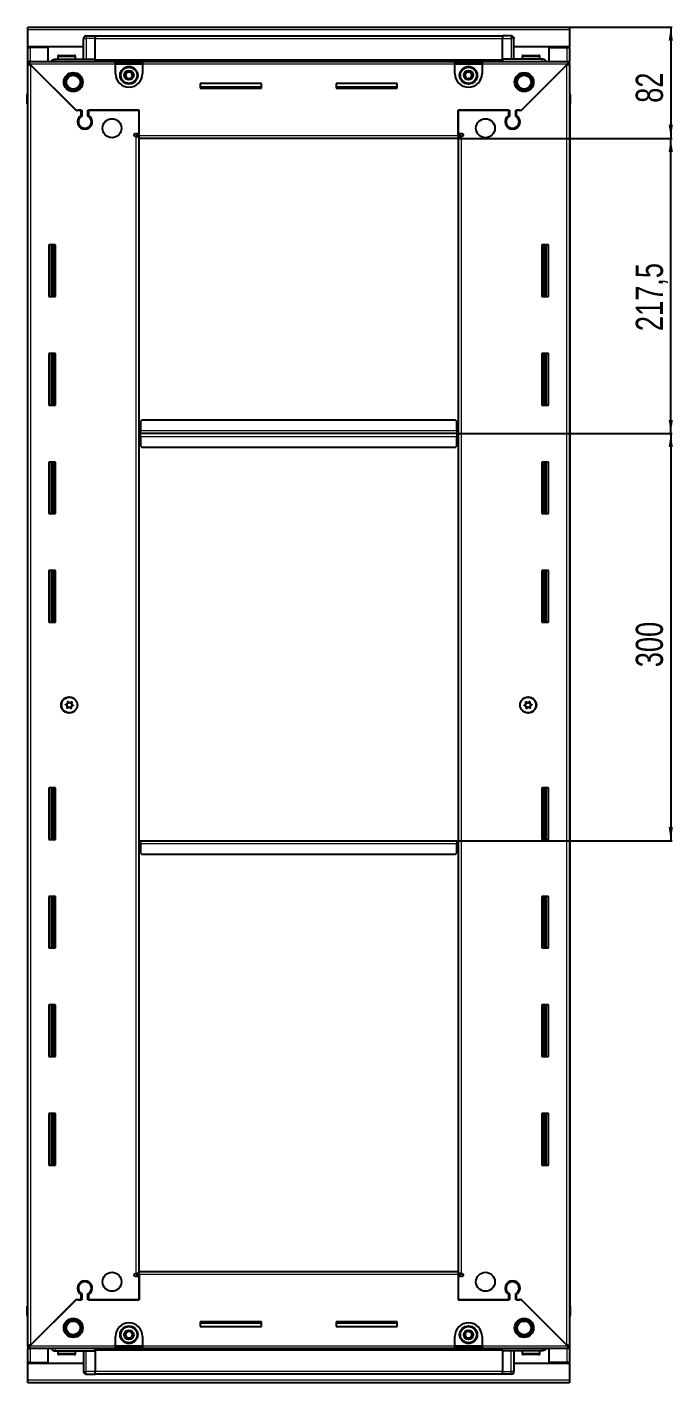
# Model space of a CAD drawing. Header units: millimetres. Extents: x 964 to 4085, y -1859 to 1340.
# Drawn here: x 3610 to 4085, y 194 to 1193 of the extents above; entities that cross this region are included whole.
import ezdxf

# ---------------------------------------------------------------- set-up
doc = ezdxf.new("R2010")
doc.units = ezdxf.units.MM
doc.layers.add('FORMAT', color=7, linetype='Continuous')
doc.styles.add('SLDTEXTSTYLE0', font='TXT', dxfattribs={"width": 0.75})
doc.dimstyles.new('SLDDIMSTYLE0', dxfattribs={"dimtxt": 20, "dimasz": 10, "dimexe": 0, "dimexo": 0.0625, "dimgap": 5, "dimtad": 2, "dimdec": 1, "dimrnd": 1e-09, "dimzin": 12, "dimdsep": 46, "dimtxsty": 'SLDTEXTSTYLE0', "dimsah": 1, "dimcen": 0.09, "dimadec": 0, "dimazin": 3, "dimtfac": 1, "dimtofl": 0, "dimtmove": 0, "dimatfit": 3, "dimfxl": 0, "dimfrac": 2, "dimtolj": 1, "dimtzin": 12, "dimarcsym": 0})

# ---------------------------------------------------------------- blocks, each defined once
blk = doc.blocks.new('_D_6')
at = {"layer": 'FORMAT'}
for p, q in [((4009.1, 1193.07), (4084.59, 1193.07)), ((4083.59, 1193.07), (4083.59, 1111.07)), ((3927.1, 1111.07), (4084.59, 1111.07))]:
    blk.add_line(p, q, dxfattribs=at)
for points in [[(4083.59, 1193.07), (4082.05, 1183.07), (4085.13, 1183.07)], [(4083.59, 1111.07), (4085.13, 1121.07), (4082.05, 1121.07)]]:
    blk.add_solid(points, dxfattribs=at)
at = {"layer": 'FORMAT', "insert": (4057.81, 1137.29), "char_height": 20, "attachment_point": 1, "rotation": 90, "style": 'SLDTEXTSTYLE0'}
blk.add_mtext('82', dxfattribs=at)
blk = doc.blocks.new('_D_7')
at = {"layer": 'FORMAT'}
for p, q in [((3927.1, 1111.07), (4084.59, 1111.07)), ((4083.59, 893.57), (4083.59, 1111.07)), ((3926.1, 893.57), (4084.59, 893.57))]:
    blk.add_line(p, q, dxfattribs=at)
for points in [[(4083.59, 1111.07), (4082.05, 1101.07), (4085.13, 1101.07)], [(4083.59, 893.57), (4085.13, 903.57), (4082.05, 903.57)]]:
    blk.add_solid(points, dxfattribs=at)
at = {"layer": 'FORMAT', "insert": (4057.81, 969.07), "char_height": 20, "attachment_point": 1, "rotation": 90, "style": 'SLDTEXTSTYLE0'}
blk.add_mtext('217,5', dxfattribs=at)
blk = doc.blocks.new('_D_8')
at = {"layer": 'FORMAT'}
for p, q in [((3926.1, 893.57), (4084.59, 893.57)), ((4083.59, 893.57), (4083.59, 593.57)), ((3926.1, 593.57), (4084.59, 593.57))]:
    blk.add_line(p, q, dxfattribs=at)
for points in [[(4083.59, 893.57), (4082.05, 883.57), (4085.13, 883.57)], [(4083.59, 593.57), (4085.13, 603.57), (4082.05, 603.57)]]:
    blk.add_solid(points, dxfattribs=at)
at = {"layer": 'FORMAT', "insert": (4057.81, 721.4), "char_height": 20, "attachment_point": 1, "rotation": 90, "style": 'SLDTEXTSTYLE0'}
blk.add_mtext('300', dxfattribs=at)

msp = doc.modelspace()

# ---------------------------------------------------------------- linework, layer by layer
at = {"color": 7, "linetype": 'Continuous', "lineweight": 25}
for p, q in [((3610.09, 1193.07), (4009.09, 1193.07)), ((3610.09, 1190.97), (3610.09, 1193.07)), ((3610.09, 1178.57), (3610.09, 1190.97)), ((4009.09, 1193.07), (4009.09, 1190.97)), ((4009.09, 1190.97), (4009.09, 1178.57)), ((3651.09, 1169.57), (3651.09, 1184.57)), ((3651.77, 1186.07), (3651.76, 1186.07)), ((3653.09, 1186.57), (3659.59, 1186.57)), ((3653.09, 1186.57), (3659.59, 1186.57)), ((3659.59, 1186.57), (3659.59, 1186.57)), ((3659.59, 1186.57), (3659.59, 1186.57)), ((3659.59, 1186.57), (3659.59, 1184.57)), ((3959.59, 1186.42), (3659.59, 1186.42)), ((3659.59, 1169.57), (3659.59, 1184.57)), ((3959.59, 1186.57), (3959.59, 1186.57)), ((3966.09, 1186.57), (3959.59, 1186.57)), ((3966.09, 1186.57), (3959.59, 1186.57)), ((3959.59, 1186.57), (3959.59, 1184.57)), ((3959.59, 1169.57), (3959.59, 1184.57)), ((3968.09, 1184.57), (3968.09, 1184.57)), ((3968.09, 1169.57), (3968.09, 1184.57)), ((3651.09, 1178.57), (3610.09, 1178.57)), ((3610.09, 1178.07), (3610.09, 1178.57)), ((3610.09, 1178.07), (3612.19, 1178.07)), ((3610.09, 1167.82), (3610.09, 1178.07)), ((3611.59, 1178.07), (3611.59, 1178.57)), ((3625.09, 1178.07), (3612.19, 1178.07)), ((3625.09, 1167.82), (3625.09, 1178.07)), ((3630.59, 1169.57), (3659.59, 1169.57)), ((3632.09, 1171.47), (3632.09, 1169.57)), ((3632.89, 1172.27), (3644.29, 1172.27)), ((3645.09, 1169.57), (3645.09, 1171.47)), ((3659.59, 1169.57), (3659.59, 1169.07)), ((3988.59, 1169.57), (3959.59, 1169.57)), ((3959.59, 1169.57), (3959.59, 1169.07)), ((4009.09, 1178.57), (3968.09, 1178.57)), ((3974.09, 1171.47), (3974.09, 1169.57)), ((3974.89, 1172.27), (3986.29, 1172.27)), ((3987.09, 1169.57), (3987.09, 1171.47)), ((3994.09, 1178.07), (4006.99, 1178.07)), ((3994.09, 1167.82), (3994.09, 1178.07)), ((4006.99, 1178.07), (4009.09, 1178.07)), ((4007.59, 1178.07), (4007.59, 1178.57)), ((4009.09, 1178.07), (4009.09, 1178.57)), ((4009.09, 1178.07), (4009.09, 1167.82)), ((3610.09, 1166.32), (3610.09, 1167.82)), ((3610.09, 1167.82), (3611.09, 1167.82)), ((3610.09, 1165.82), (3610.09, 1166.32)), ((3610.09, 1166.32), (3611.09, 1166.32)), ((3610.09, 221.32), (3610.09, 1165.82)), ((3611.59, 1165.82), (3610.09, 1165.82)), ((3611.09, 1166.32), (3611.09, 1167.82)), ((3611.09, 1167.82), (3674.59, 1167.82)), ((3611.69, 1165.72), (3645.59, 1131.82)), ((3646.29, 1131.12), (3612.19, 1165.22)), ((3659.59, 1168.42), (3959.59, 1168.42)), ((3674.59, 1165.72), (3674.59, 1167.82)), ((3674.59, 1167.82), (3694.59, 1167.82)), ((3674.59, 1166.32), (3694.59, 1166.32)), ((3674.59, 1158.82), (3674.59, 1165.72)), ((3694.59, 1167.82), (3924.59, 1167.82)), ((3694.59, 1167.82), (3694.59, 1165.72)), ((3694.59, 1165.72), (3694.59, 1158.82)), ((3924.59, 1165.72), (3924.59, 1167.82)), ((3924.59, 1167.82), (3944.59, 1167.82)), ((3924.59, 1166.32), (3944.59, 1166.32)), ((3924.59, 1158.82), (3924.59, 1165.72)), ((3944.59, 1167.82), (4008.09, 1167.82)), ((3944.59, 1167.82), (3944.59, 1165.72)), ((3944.59, 1165.72), (3944.59, 1158.82)), ((4006.99, 1165.22), (3972.89, 1131.12)), ((3973.59, 1131.82), (4007.49, 1165.72)), ((4007.59, 1165.82), (4009.09, 1165.82)), ((4008.09, 1166.32), (4008.09, 1167.82)), ((4008.09, 1167.82), (4009.09, 1167.82)), ((4008.09, 1166.32), (4009.09, 1166.32)), ((4009.09, 1166.32), (4009.09, 1167.82)), ((4009.09, 1166.32), (4009.09, 1165.82)), ((4009.09, 1165.82), (4009.09, 221.32)), ((3782.09, 1151.57), (3737.09, 1151.57)), ((3737.09, 1151.57), (3737.09, 1148.07)), ((3782.09, 1148.07), (3782.09, 1151.57)), ((3882.09, 1151.57), (3837.09, 1151.57)), ((3837.09, 1151.57), (3837.09, 1148.07)), ((3882.09, 1148.07), (3882.09, 1151.57)), ((3609.59, 1143.07), (3609.59, 1136.57)), ((3609.59, 1136.57), (3609.59, 1143.07)), ((3782.09, 1148.82), (3737.09, 1148.82)), ((3737.09, 1148.07), (3782.09, 1148.07)), ((3882.09, 1148.82), (3837.09, 1148.82)), ((3837.09, 1148.07), (3882.09, 1148.07)), ((4009.09, 1144.39), (4009.09, 1144.39)), ((4009.59, 1143.07), (4009.59, 1136.57)), ((4009.59, 1136.57), (4009.59, 1143.07)), ((3609.59, 1136.57), (3609.59, 1136.57)), ((3610.09, 1136.57), (3609.59, 1136.57)), ((3609.74, 1136.57), (3609.74, 250.57)), ((3645.59, 1131.82), (3649.79, 1131.82)), ((3646.99, 1131.82), (3646.29, 1131.12)), ((3649.09, 1131.82), (3646.99, 1131.82)), ((3649.09, 1131.82), (3649.09, 1127.93)), ((3649.79, 1131.82), (3649.79, 1127.53)), ((3654.39, 1131.82), (3692.09, 1131.82)), ((3654.39, 1127.53), (3654.39, 1131.82)), ((3655.09, 1127.93), (3655.09, 1131.82)), ((3692.09, 1131.82), (3655.09, 1131.82)), ((3692.09, 1113.17), (3692.09, 1131.82)), ((3692.09, 1114.57), (3692.09, 1131.82)), ((3927.09, 1131.82), (3964.79, 1131.82)), ((3927.09, 1113.17), (3927.09, 1131.82)), ((3927.09, 1131.82), (3927.09, 1114.57)), ((3964.09, 1131.82), (3927.09, 1131.82)), ((3964.09, 1131.82), (3964.09, 1127.93)), ((3964.79, 1131.82), (3964.79, 1127.53)), ((3969.39, 1131.82), (3973.59, 1131.82)), ((3969.39, 1127.53), (3969.39, 1131.82)), ((3972.19, 1131.82), (3970.09, 1131.82)), ((3970.09, 1127.93), (3970.09, 1131.82)), ((3972.89, 1131.12), (3972.19, 1131.82)), ((4009.09, 1136.57), (4009.59, 1136.57)), ((4009.44, 250.57), (4009.44, 1136.57)), ((4009.59, 1136.57), (4009.59, 1136.57)), ((4009.59, 1136.57), (4009.59, 1136.57)), ((3650.09, 1118.96), (3650.09, 1118.2)), ((3969.09, 1118.96), (3969.09, 1118.2)), ((3689.24, 1114.57), (3692.09, 1114.57)), ((3689.99, 1112.57), (3689.24, 1112.57)), ((3689.99, 1112.57), (3692.09, 1112.57)), ((3692.09, 1113.57), (3690.09, 1113.57)), ((3690.09, 1113.57), (3690.09, 1112.57)), ((3692.09, 1111.07), (3692.09, 1113.17)), ((3927.09, 1111.07), (3692.09, 1111.07)), ((3692.09, 276.07), (3692.09, 1111.07)), ((3927.09, 1114.57), (3929.94, 1114.57)), ((3929.09, 1113.57), (3927.09, 1113.57)), ((3927.09, 1113.17), (3927.09, 1111.07)), ((3927.09, 1112.57), (3929.19, 1112.57)), ((3927.09, 1111.07), (3927.09, 276.07)), ((3929.09, 1112.57), (3929.09, 1113.57)), ((3929.94, 1112.57), (3929.19, 1112.57)), ((3630.59, 1032.57), (3625.59, 1032.57)), ((3625.59, 1032.57), (3625.59, 994.57)), ((3627.74, 994.57), (3627.74, 1032.57)), ((3629.53, 994.57), (3629.53, 1032.57)), ((3629.56, 994.57), (3629.56, 1032.57)), ((3630.59, 994.57), (3630.59, 1032.57)), ((3988.59, 1032.57), (3988.59, 994.57)), ((3993.59, 1032.57), (3988.59, 1032.57)), ((3989.61, 1032.57), (3989.61, 994.57)), ((3989.65, 1032.57), (3989.65, 994.57)), ((3991.44, 1032.57), (3991.44, 994.57)), ((3993.59, 994.57), (3993.59, 1032.57)), ((3625.59, 994.57), (3630.59, 994.57)), ((3988.59, 994.57), (3993.59, 994.57)), ((3630.59, 952.57), (3625.59, 952.57)), ((3625.59, 952.57), (3625.59, 914.57)), ((3627.74, 914.57), (3627.74, 952.57)), ((3629.53, 914.57), (3629.53, 952.57)), ((3629.56, 914.57), (3629.56, 952.57)), ((3630.59, 914.57), (3630.59, 952.57)), ((3988.59, 952.57), (3988.59, 914.57)), ((3993.59, 952.57), (3988.59, 952.57)), ((3989.61, 952.57), (3989.61, 914.57)), ((3989.65, 952.57), (3989.65, 914.57)), ((3991.44, 952.57), (3991.44, 914.57)), ((3993.59, 914.57), (3993.59, 952.57)), ((3625.59, 914.57), (3630.59, 914.57)), ((3988.59, 914.57), (3993.59, 914.57)), ((3694.09, 903.57), (3693.09, 902.57)), ((3693.09, 902.57), (3693.09, 895.67)), ((3925.09, 903.57), (3694.09, 903.57)), ((3926.09, 902.57), (3925.09, 903.57)), ((3926.09, 895.67), (3926.09, 902.57)), ((3692.84, 893.57), (3692.09, 893.57)), ((3693.09, 896.42), (3692.84, 896.42)), ((3692.84, 896.42), (3692.84, 893.57)), ((3692.84, 893.57), (3692.84, 890.72)), ((3692.84, 890.72), (3693.09, 890.72)), ((3693.09, 893.57), (3693.09, 895.67)), ((3693.09, 891.47), (3693.09, 893.57)), ((3926.09, 893.57), (3693.09, 893.57)), ((3693.09, 891.47), (3693.09, 884.57)), ((3926.34, 896.42), (3926.09, 896.42)), ((3926.09, 895.67), (3926.09, 893.57)), ((3926.09, 893.57), (3926.09, 891.47)), ((3926.09, 884.57), (3926.09, 891.47)), ((3926.09, 890.72), (3926.34, 890.72)), ((3926.34, 893.57), (3926.34, 896.42)), ((3926.34, 890.72), (3926.34, 893.57)), ((3927.09, 893.57), (3926.34, 893.57)), ((3693.09, 884.57), (3694.09, 883.57)), ((3694.09, 883.57), (3925.09, 883.57)), ((3925.09, 883.57), (3926.09, 884.57)), ((3630.59, 872.57), (3625.59, 872.57)), ((3625.59, 872.57), (3625.59, 834.57)), ((3627.74, 834.57), (3627.74, 872.57)), ((3629.53, 834.57), (3629.53, 872.57)), ((3629.56, 834.57), (3629.56, 872.57)), ((3630.59, 834.57), (3630.59, 872.57)), ((3988.59, 872.57), (3988.59, 834.57)), ((3993.59, 872.57), (3988.59, 872.57)), ((3989.61, 872.57), (3989.61, 834.57)), ((3989.65, 872.57), (3989.65, 834.57)), ((3991.44, 872.57), (3991.44, 834.57)), ((3993.59, 834.57), (3993.59, 872.57)), ((3625.59, 834.57), (3630.59, 834.57)), ((3988.59, 834.57), (3993.59, 834.57)), ((3630.59, 792.57), (3625.59, 792.57)), ((3625.59, 792.57), (3625.59, 754.57)), ((3627.74, 754.57), (3627.74, 792.57)), ((3629.53, 754.57), (3629.53, 792.57)), ((3629.56, 754.57), (3629.56, 792.57)), ((3630.59, 754.57), (3630.59, 792.57)), ((3988.59, 792.57), (3988.59, 754.57)), ((3993.59, 792.57), (3988.59, 792.57)), ((3989.61, 792.57), (3989.61, 754.57)), ((3989.65, 792.57), (3989.65, 754.57)), ((3991.44, 792.57), (3991.44, 754.57)), ((3993.59, 754.57), (3993.59, 792.57)), ((3625.59, 754.57), (3630.59, 754.57)), ((3988.59, 754.57), (3993.59, 754.57)), ((3630.59, 632.57), (3625.59, 632.57)), ((3625.59, 632.57), (3625.59, 594.57)), ((3627.74, 594.57), (3627.74, 632.57)), ((3629.53, 594.57), (3629.53, 632.57)), ((3629.56, 594.57), (3629.56, 632.57)), ((3630.59, 594.57), (3630.59, 632.57)), ((3988.59, 632.57), (3988.59, 594.57)), ((3993.59, 632.57), (3988.59, 632.57)), ((3989.61, 632.57), (3989.61, 594.57)), ((3989.65, 632.57), (3989.65, 594.57)), ((3991.44, 632.57), (3991.44, 594.57)), ((3993.59, 594.57), (3993.59, 632.57)), ((3625.59, 594.57), (3630.59, 594.57)), ((3692.09, 593.57), (3692.84, 593.57)), ((3692.84, 593.57), (3692.84, 590.72)), ((3692.84, 590.72), (3693.09, 590.72)), ((3693.09, 593.57), (3926.09, 593.57)), ((3693.09, 591.47), (3693.09, 593.57)), ((3693.09, 591.47), (3693.09, 584.57)), ((3926.09, 593.57), (3926.09, 591.47)), ((3926.09, 584.57), (3926.09, 591.47)), ((3926.09, 590.72), (3926.34, 590.72)), ((3926.34, 590.72), (3926.34, 593.57)), ((3926.34, 593.57), (3927.09, 593.57)), ((3988.59, 594.57), (3993.59, 594.57)), ((3693.09, 584.57), (3694.09, 583.57)), ((3694.09, 583.57), (3925.09, 583.57)), ((3925.09, 583.57), (3926.09, 584.57)), ((3630.59, 552.57), (3625.59, 552.57)), ((3625.59, 552.57), (3625.59, 514.57)), ((3627.74, 514.57), (3627.74, 552.57)), ((3629.53, 514.57), (3629.53, 552.57)), ((3629.56, 514.57), (3629.56, 552.57)), ((3630.59, 514.57), (3630.59, 552.57)), ((3988.59, 552.57), (3988.59, 514.57)), ((3993.59, 552.57), (3988.59, 552.57)), ((3989.61, 552.57), (3989.61, 514.57)), ((3989.65, 552.57), (3989.65, 514.57)), ((3991.44, 552.57), (3991.44, 514.57)), ((3993.59, 514.57), (3993.59, 552.57)), ((3625.59, 514.57), (3630.59, 514.57)), ((3988.59, 514.57), (3993.59, 514.57)), ((3630.59, 472.57), (3625.59, 472.57)), ((3625.59, 472.57), (3625.59, 434.57)), ((3627.74, 434.57), (3627.74, 472.57)), ((3629.53, 434.57), (3629.53, 472.57)), ((3629.56, 434.57), (3629.56, 472.57)), ((3630.59, 434.57), (3630.59, 472.57)), ((3988.59, 472.57), (3988.59, 434.57)), ((3993.59, 472.57), (3988.59, 472.57)), ((3989.61, 472.57), (3989.61, 434.57)), ((3989.65, 472.57), (3989.65, 434.57)), ((3991.44, 472.57), (3991.44, 434.57)), ((3993.59, 434.57), (3993.59, 472.57)), ((3625.59, 434.57), (3630.59, 434.57)), ((3988.59, 434.57), (3993.59, 434.57)), ((3630.59, 392.57), (3625.59, 392.57)), ((3625.59, 392.57), (3625.59, 354.57)), ((3627.74, 354.57), (3627.74, 392.57)), ((3629.53, 354.57), (3629.53, 392.57)), ((3629.56, 354.57), (3629.56, 392.57)), ((3630.59, 354.57), (3630.59, 392.57)), ((3988.59, 392.57), (3988.59, 354.57)), ((3993.59, 392.57), (3988.59, 392.57)), ((3989.61, 392.57), (3989.61, 354.57)), ((3989.65, 392.57), (3989.65, 354.57)), ((3991.44, 392.57), (3991.44, 354.57)), ((3993.59, 354.57), (3993.59, 392.57)), ((3625.59, 354.57), (3630.59, 354.57)), ((3988.59, 354.57), (3993.59, 354.57)), ((3689.24, 274.57), (3689.99, 274.57)), ((3692.09, 272.57), (3689.24, 272.57)), ((3692.09, 274.57), (3689.99, 274.57)), ((3690.09, 274.57), (3690.09, 273.57)), ((3690.09, 273.57), (3692.09, 273.57)), ((3692.09, 273.97), (3692.09, 276.07)), ((3692.09, 276.07), (3927.09, 276.07)), ((3692.09, 273.97), (3692.09, 255.32)), ((3692.09, 255.32), (3692.09, 272.57)), ((3927.09, 276.07), (3927.09, 273.97)), ((3929.19, 274.57), (3927.09, 274.57)), ((3927.09, 273.97), (3927.09, 255.32)), ((3927.09, 273.57), (3929.09, 273.57)), ((3927.09, 272.57), (3927.09, 255.32)), ((3929.94, 272.57), (3927.09, 272.57)), ((3929.09, 273.57), (3929.09, 274.57)), ((3929.19, 274.57), (3929.94, 274.57)), ((3650.09, 268.94), (3650.09, 268.18)), ((3969.09, 268.94), (3969.09, 268.18)), ((3609.59, 244.07), (3609.59, 250.57)), ((3609.59, 250.57), (3609.59, 250.57)), ((3609.59, 250.57), (3609.59, 250.57)), ((3609.59, 250.57), (3609.59, 244.07)), ((3610.09, 250.57), (3609.59, 250.57)), ((3645.59, 255.32), (3611.69, 221.42)), ((3612.19, 221.92), (3646.29, 256.02)), ((3649.79, 255.32), (3645.59, 255.32)), ((3646.29, 256.02), (3646.99, 255.32)), ((3646.99, 255.32), (3649.09, 255.32)), ((3649.09, 259.21), (3649.09, 255.32)), ((3649.79, 259.61), (3649.79, 255.32)), ((3654.39, 255.32), (3654.39, 259.61)), ((3692.09, 255.32), (3654.39, 255.32)), ((3655.09, 255.32), (3655.09, 259.21)), ((3655.09, 255.32), (3692.09, 255.32)), ((3964.79, 255.32), (3927.09, 255.32)), ((3927.09, 255.32), (3964.09, 255.32)), ((3964.09, 259.21), (3964.09, 255.32)), ((3964.79, 259.61), (3964.79, 255.32)), ((3969.39, 255.32), (3969.39, 259.61)), ((3973.59, 255.32), (3969.39, 255.32)), ((3970.09, 255.32), (3970.09, 259.21)), ((3970.09, 255.32), (3972.19, 255.32)), ((3972.19, 255.32), (3972.89, 256.02)), ((3972.89, 256.02), (4006.99, 221.92)), ((4007.49, 221.42), (3973.59, 255.32)), ((4009.09, 250.57), (4009.59, 250.57)), ((4009.59, 250.57), (4009.59, 250.57)), ((4009.59, 244.07), (4009.59, 250.57)), ((4009.59, 250.57), (4009.59, 244.07)), ((3610.09, 242.75), (3610.09, 242.75)), ((3782.09, 239.07), (3737.09, 239.07)), ((3737.09, 239.07), (3737.09, 235.57)), ((3737.09, 238.32), (3782.09, 238.32)), ((3737.09, 235.57), (3782.09, 235.57)), ((3782.09, 235.57), (3782.09, 239.07)), ((3882.09, 239.07), (3837.09, 239.07)), ((3837.09, 239.07), (3837.09, 235.57)), ((3837.09, 238.32), (3882.09, 238.32)), ((3837.09, 235.57), (3882.09, 235.57)), ((3882.09, 235.57), (3882.09, 239.07)), ((3610.09, 220.82), (3610.09, 221.32)), ((3611.59, 221.32), (3610.09, 221.32)), ((3610.09, 220.82), (3610.09, 219.32)), ((3611.09, 220.82), (3610.09, 220.82)), ((3611.09, 220.82), (3611.09, 219.32)), ((3674.59, 221.42), (3674.59, 228.32)), ((3674.59, 219.32), (3674.59, 221.42)), ((3694.59, 220.82), (3674.59, 220.82)), ((3694.59, 228.32), (3694.59, 221.42)), ((3694.59, 221.42), (3694.59, 219.32)), ((3924.59, 221.42), (3924.59, 228.32)), ((3924.59, 219.32), (3924.59, 221.42)), ((3944.59, 220.82), (3924.59, 220.82)), ((3944.59, 228.32), (3944.59, 221.42)), ((3944.59, 221.42), (3944.59, 219.32)), ((4007.59, 221.32), (4009.09, 221.32)), ((4008.09, 220.82), (4008.09, 219.32)), ((4009.09, 220.82), (4008.09, 220.82)), ((4009.09, 221.32), (4009.09, 220.82)), ((4009.09, 220.82), (4009.09, 219.32)), ((3610.09, 209.07), (3610.09, 219.32)), ((3611.09, 219.32), (3610.09, 219.32)), ((3674.59, 219.32), (3611.09, 219.32)), ((3625.09, 209.07), (3625.09, 219.32)), ((3630.59, 217.57), (3659.59, 217.57)), ((3632.09, 217.57), (3632.09, 215.67)), ((3636.66, 214.87), (3632.89, 214.87)), ((3644.29, 214.87), (3636.66, 214.87)), ((3645.09, 215.67), (3645.09, 217.57)), ((3651.09, 217.57), (3651.09, 202.57)), ((3959.59, 218.72), (3659.59, 218.72)), ((3659.59, 217.57), (3659.59, 218.07)), ((3659.59, 217.57), (3659.59, 202.57)), ((3694.59, 219.32), (3674.59, 219.32)), ((3924.59, 219.32), (3694.59, 219.32)), ((3944.59, 219.32), (3924.59, 219.32)), ((4008.09, 219.32), (3944.59, 219.32)), ((3959.59, 217.57), (3959.59, 218.07)), ((3988.59, 217.57), (3959.59, 217.57)), ((3959.59, 217.57), (3959.59, 202.57)), ((3968.09, 217.57), (3968.09, 202.57)), ((3974.09, 217.57), (3974.09, 215.67)), ((3981.88, 214.87), (3974.89, 214.87)), ((3986.29, 214.87), (3981.88, 214.87)), ((3987.09, 215.67), (3987.09, 217.57)), ((3994.09, 209.07), (3994.09, 219.32)), ((4009.09, 219.32), (4008.09, 219.32)), ((4009.09, 219.32), (4009.09, 209.07)), ((3612.19, 209.07), (3610.09, 209.07)), ((3610.09, 208.57), (3610.09, 209.07)), ((3610.09, 196.17), (3610.09, 208.57)), ((3610.09, 208.57), (3651.09, 208.57)), ((3611.59, 208.57), (3611.59, 209.07)), ((3612.19, 209.07), (3625.09, 209.07)), ((3651.09, 202.57), (3651.09, 202.57)), ((3653.09, 200.57), (3659.59, 200.57)), ((3653.09, 200.57), (3659.59, 200.57)), ((3659.59, 200.57), (3659.59, 202.57)), ((3659.59, 200.72), (3959.59, 200.72)), ((3659.59, 200.57), (3659.59, 200.57)), ((3959.59, 200.57), (3959.59, 202.57)), ((3966.09, 200.57), (3959.59, 200.57)), ((3959.59, 200.57), (3959.59, 200.57)), ((3959.59, 200.57), (3959.59, 200.57)), ((3966.09, 200.57), (3959.59, 200.57)), ((3967.41, 201.07), (3967.41, 201.07)), ((3968.09, 208.57), (4009.09, 208.57)), ((4006.99, 209.07), (3994.09, 209.07)), ((4009.09, 209.07), (4006.99, 209.07)), ((4007.59, 208.57), (4007.59, 209.07)), ((4009.09, 208.57), (4009.09, 209.07)), ((4009.09, 208.57), (4009.09, 196.17)), ((3610.09, 194.07), (3610.09, 196.17)), ((4009.09, 194.07), (3610.09, 194.07)), ((4009.09, 196.17), (4009.09, 194.07))]:
    msp.add_line(p, q, dxfattribs=at)
at = {"color": 8, "linetype": 'Continuous', "lineweight": 18}
for p, q in [((4009.09, 1190.97), (3610.09, 1190.97)), ((3651.09, 1184.57), (3653.09, 1184.57)), ((3653.09, 1186.57), (3653.09, 1184.57)), ((3653.09, 1184.57), (3653.09, 1169.57)), ((3659.59, 1184.57), (3653.09, 1184.57)), ((3959.59, 1184.42), (3659.59, 1184.42)), ((3959.59, 1184.57), (3966.09, 1184.57)), ((3966.09, 1186.57), (3966.09, 1184.57)), ((3966.09, 1184.57), (3966.09, 1169.57)), ((3968.09, 1184.57), (3966.09, 1184.57)), ((3612.19, 1178.07), (3612.19, 1178.57)), ((3612.19, 1167.82), (3612.19, 1178.07)), ((3632.09, 1171.47), (3645.09, 1171.47)), ((3959.59, 1169.07), (3659.59, 1169.07)), ((3974.09, 1171.47), (3987.09, 1171.47)), ((4006.99, 1178.57), (4006.99, 1178.07)), ((4006.99, 1178.07), (4006.99, 1167.82)), ((3674.59, 1165.72), (3611.69, 1165.72)), ((3612.19, 1165.22), (3612.19, 221.92)), ((3959.59, 1167.84), (3659.59, 1167.84)), ((3674.59, 1165.72), (3694.59, 1165.72)), ((3924.59, 1165.72), (3694.59, 1165.72)), ((3924.59, 1165.72), (3944.59, 1165.72)), ((4007.49, 1165.72), (3944.59, 1165.72)), ((4006.99, 221.92), (4006.99, 1165.22)), ((3610.09, 1143.07), (3609.59, 1143.07)), ((4009.09, 1143.07), (4009.59, 1143.07)), ((3689.99, 274.57), (3689.99, 1112.57)), ((3692.09, 1113.17), (3927.09, 1113.17)), ((3929.19, 1112.57), (3929.19, 274.57)), ((3627.09, 1032.57), (3627.09, 994.57)), ((3628.32, 1032.57), (3628.32, 994.57)), ((3990.85, 994.57), (3990.85, 1032.57)), ((3992.09, 994.57), (3992.09, 1032.57)), ((3627.09, 952.57), (3627.09, 914.57)), ((3628.32, 952.57), (3628.32, 914.57)), ((3990.85, 914.57), (3990.85, 952.57)), ((3992.09, 914.57), (3992.09, 952.57)), ((3926.09, 895.67), (3693.09, 895.67)), ((3693.09, 891.47), (3926.09, 891.47)), ((3627.09, 872.57), (3627.09, 834.57)), ((3628.32, 872.57), (3628.32, 834.57)), ((3990.85, 834.57), (3990.85, 872.57)), ((3992.09, 834.57), (3992.09, 872.57)), ((3627.09, 792.57), (3627.09, 754.57)), ((3628.32, 792.57), (3628.32, 754.57)), ((3990.85, 754.57), (3990.85, 792.57)), ((3992.09, 754.57), (3992.09, 792.57)), ((3627.09, 632.57), (3627.09, 594.57)), ((3628.32, 632.57), (3628.32, 594.57)), ((3990.85, 594.57), (3990.85, 632.57)), ((3992.09, 594.57), (3992.09, 632.57)), ((3693.09, 591.47), (3926.09, 591.47)), ((3627.09, 552.57), (3627.09, 514.57)), ((3628.32, 552.57), (3628.32, 514.57)), ((3990.85, 514.57), (3990.85, 552.57)), ((3992.09, 514.57), (3992.09, 552.57)), ((3627.09, 472.57), (3627.09, 434.57)), ((3628.32, 472.57), (3628.32, 434.57)), ((3990.85, 434.57), (3990.85, 472.57)), ((3992.09, 434.57), (3992.09, 472.57)), ((3627.09, 392.57), (3627.09, 354.57)), ((3628.32, 392.57), (3628.32, 354.57)), ((3990.85, 354.57), (3990.85, 392.57)), ((3992.09, 354.57), (3992.09, 392.57)), ((3927.09, 273.97), (3692.09, 273.97)), ((3610.09, 244.07), (3609.59, 244.07)), ((4009.09, 244.07), (4009.59, 244.07)), ((3611.69, 221.42), (3674.59, 221.42)), ((3694.59, 221.42), (3674.59, 221.42)), ((3694.59, 221.42), (3924.59, 221.42)), ((3944.59, 221.42), (3924.59, 221.42)), ((3944.59, 221.42), (4007.49, 221.42)), ((3612.19, 209.07), (3612.19, 219.32)), ((3636.39, 215.67), (3632.09, 215.67)), ((3645.09, 215.67), (3636.39, 215.67)), ((3653.09, 202.57), (3653.09, 217.57)), ((3659.59, 219.31), (3959.59, 219.31)), ((3659.59, 218.07), (3959.59, 218.07)), ((3966.09, 202.57), (3966.09, 217.57)), ((3982.06, 215.67), (3974.09, 215.67)), ((3987.09, 215.67), (3982.06, 215.67)), ((4006.99, 219.32), (4006.99, 209.07)), ((3612.19, 208.57), (3612.19, 209.07)), ((3651.09, 202.57), (3653.09, 202.57)), ((3659.59, 202.57), (3653.09, 202.57)), ((3653.09, 200.57), (3653.09, 202.57)), ((3659.59, 202.72), (3959.59, 202.72)), ((3959.59, 202.57), (3966.09, 202.57)), ((3968.09, 202.57), (3966.09, 202.57)), ((3966.09, 200.57), (3966.09, 202.57)), ((4006.99, 209.07), (4006.99, 208.57)), ((4009.09, 196.17), (3610.09, 196.17))]:
    msp.add_line(p, q, dxfattribs=at)
at = {"color": 7, "linetype": 'Continuous', "lineweight": 25, "flags": 128}
msp.add_lwpolyline([(3967.94, 1185.32), (3968.05, 1184.96), (3968.09, 1184.57)], dxfattribs=at)
at = {"color": 7, "linetype": 'Continuous', "lineweight": 25}
for centre, radius in [((3643.59, 1152.57), 7), ((3684.59, 1157.57), 6.5), ((3684.59, 1157.57), 3.46), ((3934.59, 1157.57), 6.5), ((3934.59, 1157.57), 3.46), ((3975.59, 1152.57), 7), ((3643.59, 1152.57), 6.03), ((3643.59, 1152.57), 5.1), ((3975.59, 1152.57), 6.02), ((3975.59, 1152.57), 5.1), ((3672.09, 1118.57), 7), ((3947.09, 1118.57), 7), ((3640.59, 693.57), 6), ((3640.74, 693.57), 5.79), ((3978.59, 693.57), 6), ((3978.44, 693.57), 5.79), ((3640.74, 693.57), 1.85), ((3978.44, 693.57), 1.85), ((3672.09, 268.57), 7), ((3947.09, 268.57), 7), ((3643.59, 234.57), 7), ((3643.59, 234.57), 6.03), ((3975.59, 234.57), 7), ((3975.59, 234.57), 6.02), ((3643.59, 234.57), 5.1), ((3684.59, 229.57), 6.5), ((3684.59, 229.57), 3.46), ((3934.59, 229.57), 6.5), ((3934.59, 229.57), 3.46), ((3975.59, 234.57), 5.1)]:
    msp.add_circle(centre, radius, dxfattribs=at)
at = {"color": 8, "linetype": 'Continuous', "lineweight": 18}
for centre in [(3684.59, 1157.57), (3934.59, 1157.57), (3684.59, 229.57), (3934.59, 229.57)]:
    msp.add_circle(centre, 5.7, dxfattribs=at)
at = {"color": 7, "linetype": 'Continuous', "lineweight": 25}
for centre, radius, start, end in [((3653.09, 1184.57), 2, 90, 180), ((3653.09, 1184.57), 2, 90, 131.40962), ((3966.09, 1184.57), 2, 0, 90), ((3632.89, 1171.47), 0.8, 90, 180), ((3644.29, 1171.47), 0.8, 0, 90), ((3650.89, 1169.77), 0.2, 270, 0), ((3968.29, 1169.77), 0.2, 180, 270), ((3974.89, 1171.47), 0.8, 90, 180), ((3986.29, 1171.47), 0.8, 0, 90), ((3684.59, 1157.57), 2.5, 134.01559, 194.01559), ((3684.59, 1157.57), 2.5, 74.01559, 134.01559), ((3684.59, 1157.57), 2.5, 14.01559, 74.01559), ((3934.59, 1157.57), 2.5, 100.11158, 160.11158), ((3934.59, 1157.57), 2.5, 40.11158, 100.11158), ((3934.59, 1157.57), 2.5, 340.11158, 40.11158), ((3684.59, 1158.82), 10, 180, 270), ((3684.59, 1157.57), 2.5, 194.01559, 254.01559), ((3684.59, 1157.57), 2.5, 254.01559, 314.01559), ((3684.59, 1158.82), 10, 270, 0), ((3684.59, 1157.57), 2.5, 314.01559, 14.01559), ((3934.59, 1158.82), 10, 180, 270), ((3934.59, 1157.57), 2.5, 160.11158, 220.11158), ((3934.59, 1157.57), 2.5, 220.11158, 280.11158), ((3934.59, 1158.82), 10, 270, 0), ((3934.59, 1157.57), 2.5, 280.11158, 340.11158), ((3611.59, 1143.07), 2, 138.59038, 180), ((4007.59, 1143.07), 2, 0, 41.39416), ((3652.09, 1123.32), 5.5, 123.05573, 56.94427), ((3652.09, 1123.32), 4.8, 118.63099, 61.36901), ((3967.09, 1123.32), 5.5, 123.05573, 56.94427), ((3967.09, 1123.32), 4.8, 118.63099, 61.36901), ((3689.24, 1113.57), 1, 90, 270), ((3929.94, 1113.57), 1, 270, 90), ((3689.24, 273.57), 1, 90, 270), ((3929.94, 273.57), 1, 270, 90), ((3652.09, 263.82), 5.5, 303.05573, 236.94427), ((3652.09, 263.82), 4.8, 298.63099, 241.36901), ((3967.09, 263.82), 5.5, 303.05573, 236.94427), ((3967.09, 263.82), 4.8, 298.63099, 241.36901), ((3611.59, 244.07), 2, 180, 198.58003), ((3611.59, 244.07), 2, 180, 221.40962), ((3611.59, 244.07), 2, 213.94202, 221.40962), ((4007.59, 244.07), 2, 318.57492, 360), ((4007.59, 244.07), 2, 318.59038, 0), ((3684.59, 228.32), 10, 90, 180), ((3684.59, 229.57), 2.5, 127.47401, 187.47401), ((3684.59, 229.57), 2.5, 67.47401, 127.47401), ((3684.59, 228.32), 10, 0, 90), ((3684.59, 229.57), 2.5, 7.47401, 67.47401), ((3684.59, 229.57), 2.5, 307.47401, 7.47401), ((3934.59, 228.32), 10, 90, 180), ((3934.59, 229.57), 2.5, 147.04236, 207.04236), ((3934.59, 229.57), 2.5, 87.04236, 147.04236), ((3934.59, 228.32), 10, 0, 90), ((3934.59, 229.57), 2.5, 27.04236, 87.04236), ((3934.59, 229.57), 2.5, 327.04236, 27.04236), ((3684.59, 229.57), 2.5, 187.47401, 247.47401), ((3684.59, 229.57), 2.5, 247.47401, 307.47401), ((3934.59, 229.57), 2.5, 207.04236, 267.04236), ((3934.59, 229.57), 2.5, 267.04236, 327.04236), ((3632.89, 215.67), 0.8, 180, 270), ((3644.29, 215.67), 0.8, 270, 360), ((3650.89, 217.37), 0.2, 0, 90), ((3968.29, 217.37), 0.2, 90, 180), ((3974.89, 215.67), 0.8, 180, 270), ((3986.29, 215.67), 0.8, 270, 360), ((3653.09, 202.57), 2, 180, 270), ((3966.09, 202.57), 2, 270, 0), ((3966.09, 202.57), 2, 270, 311.40962), ((3966.09, 202.57), 2, 311.40962, 360)]:
    msp.add_arc(centre, radius, start, end, dxfattribs=at)
for points, knots in [([(3627.37, 1167.82), (3627.49, 1168.02), (3627.88, 1168.67), (3629.03, 1169.38), (3630.07, 1169.51), (3630.59, 1169.57)], [0, 0, 0, 0, 0.18225, 0.591125, 1, 1, 1, 1]), ([(3659.59, 1169.57), (3659.59, 1169.53), (3659.59, 1169.46), (3659.59, 1168.84), (3659.59, 1168.28), (3659.59, 1167.91), (3659.59, 1167.9)], [0, 0, 0, 0, 0.330266, 0.660532, 0.990799, 1, 1, 1, 1]), ([(3959.59, 1169.57), (3959.59, 1169.53), (3959.59, 1169.46), (3959.59, 1168.84), (3959.59, 1168.26), (3959.59, 1167.87), (3959.59, 1167.84)], [0, 0, 0, 0, 0.3242788, 0.6485576, 0.9728365, 1, 1, 1, 1]), ([(3991.8, 1167.82), (3991.68, 1168.02), (3991.3, 1168.67), (3990.14, 1169.38), (3989.11, 1169.51), (3988.59, 1169.57)], [0, 0, 0, 0, 0.1822499, 0.5911249, 1, 1, 1, 1]), ([(3610.09, 1165.82), (3610.11, 1165.78), (3610.17, 1165.69), (3610.56, 1165.55), (3611.12, 1165.42), (3611.7, 1165.31), (3612.06, 1165.24), (3612.19, 1165.22)], [0, 0, 0, 0, 0.230255, 0.448522, 0.666786, 0.88505, 1, 1, 1, 1]), ([(3611.69, 1165.72), (3611.64, 1165.97), (3611.55, 1166.47), (3611.42, 1167.11), (3611.29, 1167.57), (3611.18, 1167.79), (3611.11, 1167.81), (3611.09, 1167.82)], [0, 0, 0, 0, 0.2302553, 0.4485219, 0.6667858, 0.8850496, 1, 1, 1, 1]), ([(3681.81, 1158.37), (3682.18, 1158.72), (3682.88, 1159.39), (3683.57, 1160.06), (3683.89, 1160.37)], [0, 0, 0, 0, 0.534686, 1, 1, 1, 1]), ([(3683.89, 1160.37), (3684.38, 1160.23), (3685.31, 1159.96), (3686.23, 1159.7), (3686.66, 1159.58)], [0, 0, 0, 0, 0.5346859, 1, 1, 1, 1]), ([(3686.66, 1159.58), (3686.69, 1159.46), (3686.84, 1158.87), (3687.08, 1157.91), (3687.28, 1157.11), (3687.36, 1156.78)], [0, 0, 0, 0, 0.133125, 0.637099, 1, 1, 1, 1]), ([(3931.75, 1157.06), (3931.79, 1157.18), (3931.99, 1157.74), (3932.33, 1158.68), (3932.61, 1159.45), (3932.73, 1159.78)], [0, 0, 0, 0, 0.1331247, 0.6370994, 1, 1, 1, 1]), ([(3932.73, 1159.78), (3933.24, 1159.87), (3934.19, 1160.04), (3935.13, 1160.21), (3935.57, 1160.29)], [0, 0, 0, 0, 0.534686, 1, 1, 1, 1]), ([(3935.57, 1160.29), (3935.9, 1159.89), (3936.52, 1159.15), (3937.14, 1158.42), (3937.43, 1158.08)], [0, 0, 0, 0, 0.534686, 1, 1, 1, 1]), ([(4006.99, 1165.22), (4007.24, 1165.27), (4007.73, 1165.36), (4008.38, 1165.49), (4008.84, 1165.62), (4009.06, 1165.73), (4009.08, 1165.8), (4009.09, 1165.82)], [0, 0, 0, 0, 0.2302553, 0.4485219, 0.6667858, 0.8850496, 1, 1, 1, 1]), ([(4008.09, 1167.82), (4008.04, 1167.79), (4007.95, 1167.74), (4007.82, 1167.35), (4007.69, 1166.79), (4007.58, 1166.21), (4007.51, 1165.85), (4007.49, 1165.72)], [0, 0, 0, 0, 0.230255, 0.448522, 0.666786, 0.88505, 1, 1, 1, 1]), ([(3682.51, 1155.57), (3682.43, 1155.9), (3682.23, 1156.7), (3681.99, 1157.66), (3681.84, 1158.24), (3681.81, 1158.37)], [0, 0, 0, 0, 0.362901, 0.866875, 1, 1, 1, 1]), ([(3685.29, 1154.77), (3684.79, 1154.91), (3683.86, 1155.18), (3682.94, 1155.44), (3682.51, 1155.57)], [0, 0, 0, 0, 0.534686, 1, 1, 1, 1]), ([(3687.36, 1156.78), (3686.99, 1156.42), (3686.3, 1155.75), (3685.61, 1155.08), (3685.29, 1154.77)], [0, 0, 0, 0, 0.5346859, 1, 1, 1, 1]), ([(3933.61, 1154.86), (3933.27, 1155.25), (3932.65, 1155.99), (3932.03, 1156.72), (3931.75, 1157.06)], [0, 0, 0, 0, 0.5346859, 1, 1, 1, 1]), ([(3936.45, 1155.36), (3935.94, 1155.27), (3934.99, 1155.1), (3934.05, 1154.93), (3933.61, 1154.86)], [0, 0, 0, 0, 0.534686, 1, 1, 1, 1]), ([(3937.43, 1158.08), (3937.31, 1157.75), (3937.03, 1156.98), (3936.69, 1156.04), (3936.49, 1155.48), (3936.45, 1155.36)], [0, 0, 0, 0, 0.362901, 0.866875, 1, 1, 1, 1]), ([(3642.37, 695.84), (3642.36, 695.85), (3642.34, 695.86), (3642.28, 695.86), (3642.14, 695.82), (3641.8, 695.64), (3641.31, 695.4), (3640.68, 695.44), (3640.24, 695.71), (3639.94, 695.96), (3639.74, 696.1), (3639.65, 696.13), (3639.61, 696.13), (3639.58, 696.12), (3639.56, 696.1), (3639.52, 696.04), (3639.48, 695.77), (3639.47, 695.3), (3639.3, 694.61), (3638.7, 694.22), (3638.25, 694.07), (3638.01, 693.94), (3637.97, 693.89), (3637.95, 693.86), (3637.95, 693.83), (3637.96, 693.8), (3637.99, 693.76), (3638.05, 693.7), (3638.23, 693.57), (3638.55, 693.36), (3638.95, 693.03), (3639.18, 692.45), (3639.11, 691.91), (3639.05, 691.52), (3639.06, 691.37), (3639.08, 691.32), (3639.1, 691.3), (3639.14, 691.28), (3639.2, 691.28), (3639.33, 691.33), (3639.68, 691.5), (3640.16, 691.74), (3640.8, 691.7), (3641.23, 691.43), (3641.54, 691.19), (3641.73, 691.05), (3641.82, 691.01), (3641.86, 691.01), (3641.9, 691.02), (3641.92, 691.04), (3641.95, 691.1), (3642, 691.37), (3642, 691.84), (3642.18, 692.53), (3642.78, 692.92), (3643.23, 693.07), (3643.46, 693.2), (3643.51, 693.25), (3643.52, 693.28), (3643.52, 693.31), (3643.51, 693.35), (3643.49, 693.38), (3643.43, 693.44), (3643.25, 693.57), (3642.93, 693.78), (3642.53, 694.11), (3642.29, 694.7), (3642.37, 695.23), (3642.42, 695.62), (3642.42, 695.77), (3642.4, 695.82), (3642.38, 695.84), (3642.37, 695.84)], [0, 0, 0, 0, 0.002009, 0.00442, 0.009365, 0.025528, 0.067705, 0.095786, 0.124646, 0.150342, 0.160519, 0.163394, 0.165697, 0.167245, 0.168874, 0.17077, 0.178606, 0.211994, 0.249994, 0.287995, 0.321383, 0.329219, 0.331115, 0.332744, 0.334292, 0.336217, 0.338535, 0.341318, 0.349662, 0.375358, 0.404217, 0.432298, 0.474475, 0.490639, 0.496669, 0.49844, 0.5, 0.502009, 0.50442, 0.509365, 0.525528, 0.567705, 0.595786, 0.624646, 0.650342, 0.660519, 0.663394, 0.665697, 0.667245, 0.668874, 0.67077, 0.678606, 0.711994, 0.749994, 0.787995, 0.821383, 0.829219, 0.831115, 0.832744, 0.834292, 0.836217, 0.838535, 0.841318, 0.849662, 0.875358, 0.904217, 0.932298, 0.974475, 0.990639, 0.996669, 0.99844, 1, 1, 1, 1]), ([(3976.8, 695.84), (3976.79, 695.83), (3976.77, 695.81), (3976.76, 695.76), (3976.75, 695.61), (3976.81, 695.23), (3976.88, 694.7), (3976.65, 694.11), (3976.25, 693.78), (3975.92, 693.57), (3975.73, 693.43), (3975.67, 693.35), (3975.65, 693.31), (3975.65, 693.28), (3975.67, 693.25), (3975.71, 693.2), (3975.95, 693.07), (3976.4, 692.92), (3977, 692.53), (3977.17, 691.84), (3977.18, 691.37), (3977.22, 691.1), (3977.26, 691.04), (3977.28, 691.02), (3977.31, 691.01), (3977.34, 691.01), (3977.39, 691.03), (3977.46, 691.06), (3977.64, 691.19), (3977.94, 691.43), (3978.38, 691.7), (3979.01, 691.74), (3979.5, 691.5), (3979.85, 691.32), (3979.99, 691.28), (3980.05, 691.29), (3980.08, 691.3), (3980.1, 691.33), (3980.12, 691.38), (3980.12, 691.53), (3980.07, 691.91), (3979.99, 692.45), (3980.23, 693.03), (3980.63, 693.36), (3980.95, 693.58), (3981.15, 693.72), (3981.21, 693.79), (3981.22, 693.83), (3981.22, 693.86), (3981.21, 693.89), (3981.16, 693.94), (3980.93, 694.07), (3980.48, 694.22), (3979.88, 694.61), (3979.7, 695.3), (3979.7, 695.77), (3979.65, 696.04), (3979.62, 696.1), (3979.6, 696.12), (3979.57, 696.13), (3979.53, 696.13), (3979.49, 696.12), (3979.42, 696.08), (3979.23, 695.95), (3978.93, 695.71), (3978.5, 695.44), (3977.86, 695.4), (3977.38, 695.64), (3977.03, 695.82), (3976.89, 695.86), (3976.83, 695.86), (3976.81, 695.85), (3976.8, 695.84)], [0, 0, 0, 0, 0.002009, 0.00442, 0.009365, 0.025528, 0.067705, 0.095786, 0.124646, 0.150342, 0.160519, 0.163394, 0.165697, 0.167245, 0.168874, 0.17077, 0.178606, 0.211994, 0.249994, 0.287995, 0.321383, 0.329219, 0.331115, 0.332744, 0.334292, 0.336217, 0.338535, 0.341318, 0.349662, 0.375358, 0.404217, 0.432298, 0.474475, 0.490639, 0.496669, 0.49844, 0.5, 0.502009, 0.50442, 0.509365, 0.525528, 0.567705, 0.595786, 0.624646, 0.650342, 0.660519, 0.663394, 0.665697, 0.667245, 0.668874, 0.67077, 0.678606, 0.711994, 0.749994, 0.787995, 0.821383, 0.829219, 0.831115, 0.832744, 0.834292, 0.836217, 0.838535, 0.841318, 0.849662, 0.875358, 0.904217, 0.932298, 0.974475, 0.990639, 0.996669, 0.99844, 1, 1, 1, 1]), ([(3681.92, 230.68), (3682.02, 230.75), (3682.5, 231.12), (3683.29, 231.72), (3683.94, 232.22), (3684.21, 232.43)], [0, 0, 0, 0, 0.133125, 0.637099, 1, 1, 1, 1]), ([(3682.3, 227.81), (3682.23, 228.33), (3682.1, 229.28), (3681.98, 230.23), (3681.92, 230.68)], [0, 0, 0, 0, 0.534686, 1, 1, 1, 1]), ([(3684.21, 232.43), (3684.69, 232.24), (3685.58, 231.87), (3686.47, 231.5), (3686.88, 231.33)], [0, 0, 0, 0, 0.5346859, 1, 1, 1, 1]), ([(3686.88, 231.33), (3686.95, 230.82), (3687.07, 229.86), (3687.2, 228.91), (3687.25, 228.47)], [0, 0, 0, 0, 0.534686, 1, 1, 1, 1]), ([(3931.7, 229.72), (3931.99, 230.15), (3932.51, 230.96), (3933.03, 231.77), (3933.28, 232.14)], [0, 0, 0, 0, 0.534686, 1, 1, 1, 1]), ([(3933.28, 232.14), (3933.4, 232.14), (3934, 232.1), (3934.99, 232.05), (3935.81, 232.01), (3936.16, 231.99)], [0, 0, 0, 0, 0.133125, 0.637099, 1, 1, 1, 1]), ([(3936.16, 231.99), (3936.39, 231.53), (3936.83, 230.67), (3937.27, 229.82), (3937.47, 229.42)], [0, 0, 0, 0, 0.534686, 1, 1, 1, 1]), ([(3612.19, 221.92), (3611.93, 221.88), (3611.44, 221.79), (3610.8, 221.65), (3610.33, 221.52), (3610.11, 221.41), (3610.09, 221.34), (3610.09, 221.32)], [0, 0, 0, 0, 0.230255, 0.448522, 0.666786, 0.88505, 1, 1, 1, 1]), ([(3611.09, 219.32), (3611.13, 219.35), (3611.22, 219.4), (3611.36, 219.79), (3611.49, 220.35), (3611.6, 220.93), (3611.66, 221.3), (3611.69, 221.42)], [0, 0, 0, 0, 0.230255, 0.448522, 0.666786, 0.88505, 1, 1, 1, 1]), ([(3684.96, 226.71), (3684.49, 226.91), (3683.6, 227.28), (3682.71, 227.64), (3682.3, 227.81)], [0, 0, 0, 0, 0.534686, 1, 1, 1, 1]), ([(3687.25, 228.47), (3686.98, 228.26), (3686.33, 227.75), (3685.54, 227.15), (3685.06, 226.78), (3684.96, 226.71)], [0, 0, 0, 0, 0.362901, 0.866875, 1, 1, 1, 1]), ([(3933.02, 227.15), (3932.78, 227.61), (3932.34, 228.47), (3931.91, 229.32), (3931.7, 229.72)], [0, 0, 0, 0, 0.534686, 1, 1, 1, 1]), ([(3935.9, 227), (3935.56, 227.02), (3934.73, 227.06), (3933.74, 227.11), (3933.14, 227.14), (3933.02, 227.15)], [0, 0, 0, 0, 0.3629006, 0.8668753, 1, 1, 1, 1]), ([(3937.47, 229.42), (3937.19, 228.99), (3936.67, 228.18), (3936.14, 227.37), (3935.9, 227)], [0, 0, 0, 0, 0.534686, 1, 1, 1, 1]), ([(4009.09, 221.32), (4009.06, 221.37), (4009.01, 221.46), (4008.62, 221.59), (4008.06, 221.72), (4007.48, 221.83), (4007.11, 221.9), (4006.99, 221.92)], [0, 0, 0, 0, 0.230255, 0.448522, 0.666786, 0.88505, 1, 1, 1, 1]), ([(4007.49, 221.42), (4007.53, 221.17), (4007.62, 220.67), (4007.76, 220.03), (4007.89, 219.57), (4008, 219.35), (4008.06, 219.33), (4008.09, 219.32)], [0, 0, 0, 0, 0.2302553, 0.4485219, 0.6667858, 0.8850496, 1, 1, 1, 1]), ([(3627.37, 219.32), (3627.49, 219.12), (3627.88, 218.47), (3629.03, 217.76), (3630.07, 217.63), (3630.59, 217.57)], [0, 0, 0, 0, 0.18225, 0.591125, 1, 1, 1, 1]), ([(3659.59, 217.57), (3659.59, 217.61), (3659.59, 217.68), (3659.59, 218.3), (3659.59, 218.88), (3659.59, 219.28), (3659.59, 219.31)], [0, 0, 0, 0, 0.324279, 0.648558, 0.972836, 1, 1, 1, 1]), ([(3959.59, 217.57), (3959.59, 217.61), (3959.59, 217.68), (3959.59, 218.3), (3959.59, 218.88), (3959.59, 219.28), (3959.59, 219.31)], [0, 0, 0, 0, 0.324279, 0.648558, 0.972836, 1, 1, 1, 1]), ([(3991.8, 219.32), (3991.68, 219.12), (3991.3, 218.47), (3990.14, 217.76), (3989.11, 217.63), (3988.59, 217.57)], [0, 0, 0, 0, 0.18225, 0.591125, 1, 1, 1, 1])]:
    msp.add_open_spline(points, degree=3, knots=knots, dxfattribs=at)
at = {"color": 8, "linetype": 'Continuous', "lineweight": 18}
for points, knots in [([(3630.59, 1169.57), (3630.59, 1169.52), (3630.59, 1169.45), (3630.59, 1169.02), (3630.59, 1168.56), (3630.59, 1168.15), (3630.59, 1167.88), (3630.59, 1167.82)], [0, 0, 0, 0, 0.359753, 0.553414, 0.751185, 0.948956, 1, 1, 1, 1]), ([(3988.59, 1169.57), (3988.59, 1169.52), (3988.59, 1169.45), (3988.59, 1169.02), (3988.59, 1168.56), (3988.59, 1168.15), (3988.59, 1167.88), (3988.59, 1167.82)], [0, 0, 0, 0, 0.359753, 0.553414, 0.751185, 0.948956, 1, 1, 1, 1]), ([(3630.59, 217.57), (3630.59, 217.62), (3630.59, 217.69), (3630.59, 218.13), (3630.59, 218.58), (3630.59, 218.99), (3630.59, 219.27), (3630.59, 219.32)], [0, 0, 0, 0, 0.3597529, 0.5534142, 0.7511852, 0.9489563, 1, 1, 1, 1]), ([(3988.59, 217.57), (3988.59, 217.62), (3988.59, 217.69), (3988.59, 218.13), (3988.59, 218.58), (3988.59, 218.99), (3988.59, 219.27), (3988.59, 219.32)], [0, 0, 0, 0, 0.3597529, 0.5534142, 0.7511852, 0.9489563, 1, 1, 1, 1])]:
    msp.add_open_spline(points, degree=3, knots=knots, dxfattribs=at)
at = {"color": 7, "linetype": 'Continuous', "lineweight": 25}
for points in [[(3611.69, 1165.72), (3611.64, 1165.8), (3611.54, 1165.96), (3611.39, 1166.16), (3611.24, 1166.29), (3611.14, 1166.31), (3611.09, 1166.32)], [(3611.59, 1165.82), (3611.6, 1165.77), (3611.61, 1165.67), (3611.75, 1165.52), (3611.95, 1165.37), (3612.11, 1165.27), (3612.19, 1165.22)], [(4006.99, 1165.22), (4007.07, 1165.27), (4007.22, 1165.37), (4007.42, 1165.52), (4007.56, 1165.67), (4007.58, 1165.77), (4007.59, 1165.82)], [(4008.09, 1166.32), (4008.04, 1166.31), (4007.94, 1166.29), (4007.79, 1166.16), (4007.64, 1165.96), (4007.54, 1165.8), (4007.49, 1165.72)], [(3611.09, 220.82), (3611.14, 220.83), (3611.24, 220.85), (3611.39, 220.99), (3611.54, 221.19), (3611.64, 221.34), (3611.69, 221.42)], [(3612.19, 221.92), (3612.11, 221.87), (3611.95, 221.77), (3611.75, 221.62), (3611.61, 221.47), (3611.6, 221.37), (3611.59, 221.32)], [(4007.59, 221.32), (4007.58, 221.37), (4007.56, 221.47), (4007.42, 221.62), (4007.22, 221.77), (4007.07, 221.87), (4006.99, 221.92)], [(4007.49, 221.42), (4007.54, 221.34), (4007.64, 221.19), (4007.79, 220.99), (4007.94, 220.85), (4008.04, 220.83), (4008.09, 220.82)]]:
    msp.add_open_spline(points, degree=3, dxfattribs=at)

# ---------------------------------------------------------------- dimensions: what is measured, and where the dimension line sits
at = {"layer": 'FORMAT'}
for base, p1, p2, picture, middle in [((4083.59, 1111.07), (4009.09, 1193.07), (3927.09, 1111.07), '_D_6', (4083.59, 1152.07)), ((4083.59, 1111.07), (3926.09, 893.57), (3927.09, 1111.07), '_D_7', (4083.59, 1002.32)), ((4083.59, 593.57), (3926.09, 893.57), (3926.09, 593.57), '_D_8', (4083.59, 743.57))]:
    dim = msp.add_linear_dim(base=base, p1=p1, p2=p2, angle=90, dimstyle='SLDDIMSTYLE0', dxfattribs=at)
    dim.commit()
    dim.dimension.update_dxf_attribs({"geometry": picture, "text_midpoint": middle, "dimtype": 160})

doc.saveas('drawing.dxf')
